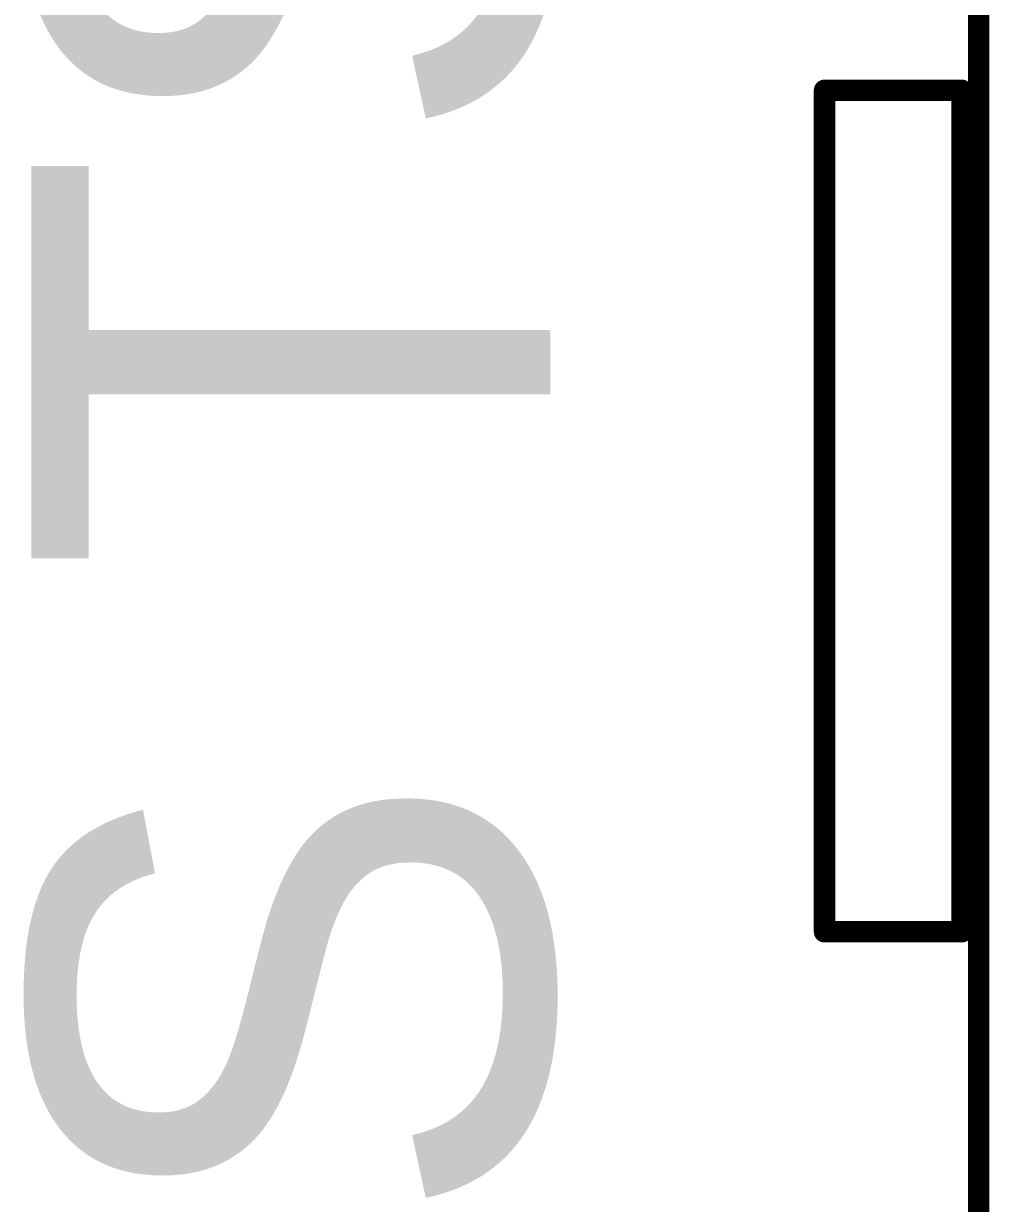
# Model space of a CAD drawing. Header units: millimetres. Extents: x 3.36 to 9.53, y 8.95 to 11.93.
# Drawn here: x 3.964 to 4.1899, y 9.8834 to 10.1594 of the extents above; entities that cross this region are included whole.
import ezdxf

# ---------------------------------------------------------------- set-up
doc = ezdxf.new("R2010")
doc.units = ezdxf.units.MM
doc.header["$MEASUREMENT"] = 0
doc.layers.get('0').update_dxf_attribs({"linetype": 'CONTINUOUS'})
for name, color, linetype in [('KEEPOUTLAYER', 6, 'CONTINUOUS'), ('MECHANICAL1', 6, 'CONTINUOUS'), ('TOPOVERLAY', 2, 'CONTINUOUS')]:
    doc.layers.add(name, color=color, linetype=linetype)

# ---------------------------------------------------------------- blocks, each defined once
blk = doc.blocks.new('TFT35_B_33')
at = {"layer": 'KEEPOUTLAYER', "const_width": 0.005}
for points in [[(-1.7093, -0.39339), (-1.7093, -0.19653)], [(-1.7093, -0.19653), (-1.67717, -0.19653)], [(-1.67717, -0.39339), (-1.67717, -0.19653)], [(-1.7093, -0.39339), (-1.67717, -0.39339)]]:
    blk.add_lwpolyline(points, dxfattribs=at)
at = {"layer": 'KEEPOUTLAYER', "const_width": 0.0025}
for points in [[(-1.71055, -0.19653, 1), (-1.70805, -0.19653, 1)], [(-1.71055, -0.19653, 1), (-1.70805, -0.19653, 1)], [(-1.67841, -0.19653, 1), (-1.67592, -0.19653, 1)], [(-1.67841, -0.19653, 1), (-1.67592, -0.19653, 1)], [(-1.71055, -0.39339, 1), (-1.70805, -0.39339, 1)], [(-1.71055, -0.39339, 1), (-1.70805, -0.39339, 1)], [(-1.67841, -0.39339, 1), (-1.67592, -0.39339, 1)], [(-1.67841, -0.39339, 1), (-1.67592, -0.39339, 1)]]:
    blk.add_lwpolyline(points, format="xyb", close=True, dxfattribs=at)
at = {"layer": 'MECHANICAL1', "const_width": 0.005}
for points in [[(-1.7093, -0.19653), (-1.67717, -0.19653)], [(-1.7093, -0.39339), (-1.7093, -0.19653)], [(-1.67717, -0.39339), (-1.67717, -0.19653)], [(-1.7093, -0.39339), (-1.67717, -0.39339)]]:
    blk.add_lwpolyline(points, dxfattribs=at)
at = {"layer": 'MECHANICAL1', "const_width": 0.0025}
for points in [[(-1.71055, -0.19653, 1), (-1.70805, -0.19653, 1)], [(-1.71055, -0.19653, 1), (-1.70805, -0.19653, 1)], [(-1.67841, -0.19653, 1), (-1.67592, -0.19653, 1)], [(-1.67841, -0.19653, 1), (-1.67592, -0.19653, 1)], [(-1.71055, -0.39339, 1), (-1.70805, -0.39339, 1)], [(-1.71055, -0.39339, 1), (-1.70805, -0.39339, 1)], [(-1.67841, -0.39339, 1), (-1.67592, -0.39339, 1)], [(-1.67841, -0.39339, 1), (-1.67592, -0.39339, 1)]]:
    blk.add_lwpolyline(points, format="xyb", close=True, dxfattribs=at)
at = {"layer": 'TOPOVERLAY', "const_width": 0.005}
blk.add_lwpolyline([(-1.67323, -1.08268), (-1.67323, 1.08268)], dxfattribs=at)

msp = doc.modelspace()

# ---------------------------------------------------------------- block references
at = {"rotation": 360}
msp.add_blockref('TFT35_B_33', (5.86064, 10.3403), dxfattribs=at)

# ---------------------------------------------------------------- texts
at = {"layer": 'TOPOVERLAY'}
msp.add_text('MKS TS35 V2.0', height=0.1213869, rotation=90, dxfattribs=at).set_placement((4.0872, 9.63381))

doc.saveas('drawing.dxf')
